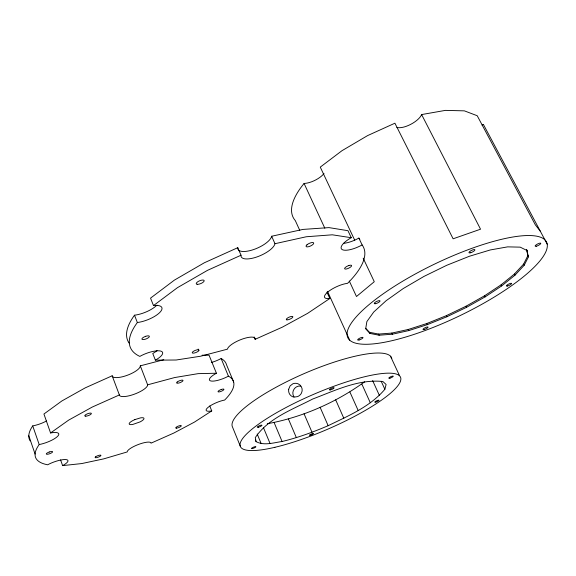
<?xml version="1.0" encoding="UTF-8"?>
<svg xmlns="http://www.w3.org/2000/svg" width="576" height="576" viewBox="0 0 576 576"><rect width="100%" height="100%" fill="white"/><g stroke="black" fill="none" stroke-linecap="round" stroke-linejoin="round"><path stroke-width="0.86" d="M384.869 389.275L386.107 384.473L382.86 381.506C358.423 378.943 335.081 390.578 312.775 398.981C292.802 409.385 268.214 418.133 255.283 437.63L256.075 441.655C264.182 445.939 273.6 442.678 282.089 441.504C297.907 437.702 313.207 432.094 328.147 425.693C348.221 415.879 370.159 406.75 384.869 389.275L381.226 381.326M288.677 389.268L290.088 385.913L292.932 383.746A7.085 6.89 -34.4 0 1 298.274 383.904A6.984 6.79 -34.4 0 1 301.486 393.019A7.099 6.905 -34.4 0 1 297.454 396.634L294.048 397.109L292.406 396.641A6.977 6.451 -77 0 1 288.677 389.268M198.814 350.676L198.95 350.021A3.622 1.102 -22.1 0 0 196.315 350.042A3.622 1.102 -22.1 0 0 192.823 351.799L192.427 352.217A3.622 1.102 -22.1 0 0 194.105 353.045A3.622 1.102 -22.1 0 0 198.418 351.094L198.814 350.676L198.158 349.056M365.753 328.313L369.425 332.273L378.583 334.073L391.824 333.086L408.218 329.479L426.758 323.546L446.386 315.641L466.034 306.209L484.625 295.74L501.098 284.818L514.411 274.046L523.606 264.096L527.861 255.665L526.586 249.422L528.466 256.831L524.203 265.241L514.994 275.17L501.667 285.926L485.186 296.849L466.582 307.303L446.918 316.742L427.291 324.648L408.751 330.595L392.357 334.21L379.109 335.218L369.958 333.432L365.688 328.838L366.869 321.574L373.745 312.005L386.107 300.722L403.265 288.533L424.008 276.394L446.688 265.313L469.418 256.255L490.298 249.948L507.643 246.866L520.193 247.147L527.213 250.603M267.314 423.749C302.213 417.334 335.894 402.595 364.63 381.823M362.117 244.93A126.886 41.551 -23.2 0 1 347.558 283.334A15.422 4.666 -24.6 0 0 327.557 292.241A15.422 4.666 -24.6 0 0 329.825 298.483L307.634 313.344L282.298 327.175L255.132 339.307A14.926 4.399 -22.8 0 0 242.201 339.106A14.926 4.399 -22.8 0 0 227.462 349.164L200.664 356.213L176.148 360.007L155.376 360.151A16.034 5.004 -21.3 0 0 160.56 351.036A16.034 5.004 -21.3 0 0 139.838 356.4A126.886 41.551 -23.2 0 1 137.362 322.524A17.798 6.185 -21.3 0 0 159.948 312.314A17.798 6.185 -21.3 0 0 153.497 305.575L177.466 287.662L207.497 270.346L241.027 255.226A18.382 6.674 -23.8 0 0 256.666 257.033A18.382 6.674 -23.8 0 0 274.975 243.706L306.288 236.758L332.33 234.806L351.266 237.715A17.129 5.695 -25.4 0 0 342.065 249.502A17.129 5.695 -25.4 0 0 362.117 244.93L358.877 238.082A17.086 5.796 -25.5 0 1 343.649 243.317M163.764 359.726L140.314 365.839A14.969 4.608 -20.9 0 1 126.763 375.473A14.969 4.608 -20.9 0 1 112.169 375.79L85.234 387.857L61.848 400.975L43.927 414.014L50.566 432.958L68.688 420.098L92.261 407.052L119.369 394.942A15.062 4.385 -21 0 0 133.942 394.337A15.062 4.385 -21 0 0 147.643 384.826L174.643 377.554L198.144 373.644L216.425 373.234L209.059 355.205L202.075 355.212M209.75 405.965L211.738 410.904L194.429 422.107L173.808 433.051L151.013 443.167A12.701 3.096 -21.2 0 0 138.809 444.326A12.701 3.096 -21.2 0 0 127.231 451.937L103.709 458.878L81.727 463.565L62.604 465.617L60.595 459.886M241.027 255.226L237.766 247.687L204.329 262.778L174.391 280.123L150.538 298.123L153.497 305.575M238.075 249.48A18.331 6.782 -23.8 0 0 255.658 248.81A18.331 6.782 -23.8 0 0 271.656 236.246L302.94 229.421L328.99 227.614L347.962 230.695L351.266 237.715M396.857 127.404A15.178 6.048 -28.2 0 0 410.681 124.373A15.178 6.048 -28.2 0 0 421.618 114.566L445.399 110.383L464.371 110.851L477.223 115.733L535.327 224.813L540.338 231.264M547.2 244.138A110.261 28.735 -25.7 0 0 392.99 287.237A110.261 28.735 -25.7 0 0 401.422 338.263A110.261 28.735 -25.7 0 0 547.2 244.138L483.358 124.387A14.443 5.278 -29 0 1 482.047 125.107M527.861 255.665L528.466 256.831M523.606 264.096L524.203 265.241M514.411 274.046L514.994 275.17M421.618 114.566L480.542 229.198L453.118 238.802L394.913 123.206L367.574 135.612L341.978 150.696L320.27 167.112L354.744 240.257M501.098 284.818L501.667 285.926M484.625 295.74L485.186 296.849M466.034 306.209L466.582 307.303M446.386 315.641L446.918 316.742M426.758 323.546L427.291 324.648M408.218 329.479L408.751 330.595M363.175 258.142L374.278 281.707L356.479 296.518L349.322 281.066M391.824 333.086L392.357 334.21M390.478 356.206L399.55 375.703M378.583 334.073L379.109 335.218M324 173.484A14.522 5.796 -25.7 0 1 304.085 183.456L324.821 228.197M369.425 332.273L369.958 333.432M372.629 380.606L379.433 395.518M299.75 230.35L295.301 220.572A106.013 39.319 -26.9 0 1 304.085 183.456M327.557 291.47L349.711 340.171M326.952 292.169L329.825 298.483M361.865 384.106L370.303 402.754M349.884 391.99L358.171 410.501M271.656 236.246L274.975 243.706M335.678 399.859L343.829 418.298M320.098 407.254L328.147 425.693M304.049 413.77L312.012 432.266M254.131 336.96L255.132 339.307M288.439 419.033L296.359 437.652M274.183 422.705L282.089 441.504M263.542 427.846L270.086 443.57M257.191 434.002L261.187 443.65M233.647 382.01L226.512 364.738A105.415 29.743 -21 0 0 221.141 358.517A13.975 4.097 -22.4 0 1 211.327 362.462M255.406 440.021L256.075 441.655M221.141 358.517L228.413 376.164A105.991 28.238 -21.1 0 1 224.662 400.046A12.924 3.283 -22.3 0 0 207.986 407.441A12.924 3.283 -22.3 0 0 211.738 410.904M240.264 446.083L232.214 426.305A86.731 20.246 -23.5 0 1 306.576 372.55A86.731 20.246 -23.5 0 1 391.795 358.538M155.376 360.151L152.77 353.491A15.998 5.09 -21.2 0 0 157.075 350.611M156.946 305.093A17.755 6.293 -21.2 0 1 134.503 315.202L137.362 322.524M140.314 365.839L147.643 384.826M112.169 375.79L119.369 394.942M46.483 420.977A14.76 4.291 -19.5 0 1 32.731 425.894L39.19 444.557A105.991 28.238 -21.1 0 0 47.664 464.782A13.601 3.42 -20 0 1 65.599 459.54A13.601 3.42 -20 0 1 62.604 465.617M28.8 435.744L35.1 454.075M228.413 376.164A14.054 3.895 -22.4 0 1 210.838 380.966A14.054 3.895 -22.4 0 1 216.425 373.234M50.566 432.958A14.839 4.075 -19.7 0 1 57.614 436.313A14.839 4.075 -19.7 0 1 39.19 444.557M30.161 440.885A105.415 29.743 -21 0 1 32.731 425.894M294.005 396.922A6.912 6.638 -60.2 0 1 300.73 386.071M237.845 248.94A18.331 6.782 -23.8 0 1 237.766 247.687M129.067 343.037A126.605 42.264 -23.2 0 1 134.503 315.202M358.877 238.082A126.605 42.264 -23.2 0 1 359.82 239.537M95.494 456.912L95.213 457.207A3.082 0.763 -20.6 0 0 96.941 457.56A3.082 0.763 -20.6 0 0 100.534 455.947L100.822 455.652A3.082 0.763 -20.6 0 0 99.101 455.299A3.082 0.763 -20.6 0 0 95.494 456.912M306.95 244.843L306.418 245.398A4.162 1.447 -24.7 0 0 307.814 246.838A4.162 1.447 -24.7 0 0 312.797 244.57L313.337 244.008A4.162 1.447 -24.7 0 0 311.947 242.561A4.162 1.447 -24.7 0 0 306.95 244.843M177.156 382.068L176.789 382.45A3.413 0.972 -21.8 0 0 178.423 383.119A3.413 0.972 -21.8 0 0 182.47 381.29L182.837 380.916A3.413 0.972 -21.8 0 0 181.217 380.239A3.413 0.972 -21.8 0 0 177.156 382.068M134.82 419.623L132.998 420.48A7.92 2.102 -21.1 0 0 129.154 423.778L129.377 424.274A7.92 2.102 -21.1 0 0 132.746 424.454L140.126 421.884A7.92 2.102 -21.1 0 0 144 418.608L143.806 418.097A7.92 2.102 -21.1 0 0 140.465 417.888L134.82 419.623M49.284 452.002L48.478 452.318A3.334 0.871 -19.9 0 0 46.354 454.075A3.334 0.871 -19.9 0 0 49.608 453.744L50.414 453.427A3.334 0.871 -19.9 0 0 52.538 451.678A3.334 0.871 -19.9 0 0 49.284 452.002M221.263 389.491L220.493 389.786A3.161 0.835 -22.4 0 0 218.038 391.637A3.161 0.835 -22.4 0 0 220.694 391.5L221.458 391.198A3.161 0.835 -22.4 0 0 223.913 389.354A3.161 0.835 -22.4 0 0 221.263 389.491M145.75 336.29L144.785 336.658A3.96 1.303 -21.2 0 0 141.934 339.113A3.96 1.303 -21.2 0 0 145.526 339.134L146.484 338.774A3.96 1.303 -21.2 0 0 149.335 336.312A3.96 1.303 -21.2 0 0 145.75 336.29M348.847 265.536L347.933 265.882A3.809 1.202 -25 0 0 344.628 268.445A3.809 1.202 -25 0 0 347.371 268.718L348.271 268.373A3.809 1.202 -25 0 0 351.583 265.81A3.809 1.202 -25 0 0 348.847 265.536M176.407 428.148L175.997 428.126A3.002 0.749 -21.7 0 1 176.933 426.758A3.002 0.749 -21.7 0 1 180.605 425.534L181.008 425.556A3.002 0.749 -21.7 0 1 180.072 426.924A3.002 0.749 -21.7 0 1 176.407 428.148M85.774 416.16L85.234 416.131A3.506 0.994 -20.3 0 1 86.004 414.504A3.506 0.994 -20.3 0 1 90.367 413.1L90.9 413.136A3.506 0.994 -20.3 0 1 90.13 414.763A3.506 0.994 -20.3 0 1 85.774 416.16M286.92 319.853L286.517 319.752A3.55 1.066 -23.7 0 1 288.022 317.736A3.55 1.066 -23.7 0 1 292.241 316.418L292.644 316.526A3.55 1.066 -23.7 0 1 291.132 318.535A3.55 1.066 -23.7 0 1 286.92 319.853M197.201 284.292L196.639 284.134A4.241 1.512 -22.5 0 1 198.05 281.578A4.241 1.512 -22.5 0 1 203.227 280.066L203.789 280.224A4.241 1.512 -22.5 0 1 202.363 282.773A4.241 1.512 -22.5 0 1 197.201 284.292M507.478 286.02A2.887 0.698 -26.2 0 0 511.589 283.586A2.887 0.698 -26.2 0 0 507.931 284.479A2.887 0.698 -26.2 0 0 507.478 286.02M424.224 329.479A2.779 0.67 -25.1 0 0 428.069 327.19A2.779 0.67 -25.1 0 0 424.332 328.154A2.779 0.67 -25.1 0 0 424.224 329.479M470.729 252.72A3.312 0.929 -26.5 0 0 474.898 249.782A3.312 0.929 -26.5 0 0 470.138 251.222A3.312 0.929 -26.5 0 0 470.729 252.72M375.401 303.71A3.175 0.886 -24.9 0 0 380.023 301.097A3.175 0.886 -24.9 0 0 375.991 301.795A3.175 0.886 -24.9 0 0 375.401 303.71M359.186 339.948A2.916 0.749 -24.4 0 0 362.981 337.55A2.916 0.749 -24.4 0 0 358.79 338.702A2.916 0.749 -24.4 0 0 359.186 339.948M536.285 246.226A3.154 0.814 -27.1 0 0 540.77 243.482A3.154 0.814 -27.1 0 0 536.789 244.433A3.154 0.814 -27.1 0 0 536.285 246.226M274.903 447.3A87.257 18.792 -23.4 0 0 400.644 380.578A87.257 18.792 -23.4 0 0 285.912 407.578A87.257 18.792 -23.4 0 0 274.903 447.3M375.862 402.077A2.297 0.468 -24 0 0 378.979 400.298A2.297 0.468 -24 0 0 375.79 401.22A2.297 0.468 -24 0 0 375.862 402.077M310.55 435.24A2.246 0.454 -23.2 0 0 313.502 433.548A2.246 0.454 -23.2 0 0 310.262 434.513A2.246 0.454 -23.2 0 0 310.55 435.24M330.53 389.858A2.563 0.59 -23.7 0 0 334.109 387.85A2.563 0.59 -23.7 0 0 330.61 388.714A2.563 0.59 -23.7 0 0 330.53 389.858M258.444 427.212A2.506 0.562 -22.7 0 0 261.943 425.304A2.506 0.562 -22.7 0 0 258.473 426.139A2.506 0.562 -22.7 0 0 258.444 427.212M252.482 448.538A2.347 0.49 -22.6 0 0 255.874 446.796A2.347 0.49 -22.6 0 0 252.77 447.502A2.347 0.49 -22.6 0 0 252.482 448.538M389.952 378.151A2.455 0.533 -24.3 0 0 393.257 376.207A2.455 0.533 -24.3 0 0 389.83 377.194A2.455 0.533 -24.3 0 0 389.952 378.151"/></g></svg>
